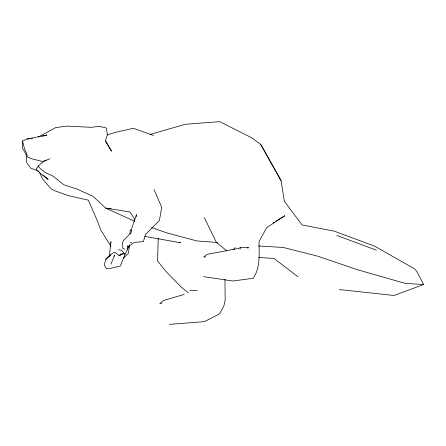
<?xml version="1.0" encoding="UTF-8"?>
<svg xmlns="http://www.w3.org/2000/svg" width="446" height="446" viewBox="0 0 446 446"><rect width="100%" height="100%" fill="white"/><g stroke="black" fill="none" stroke-linecap="round" stroke-linejoin="round"><path stroke-width="0.67" d="M130.059 233.916L130.154 229.762L131.91 230.788M110.837 244.899L110.803 246.164L100.93 230.186L95.829 217.247L88.263 200.159L68.193 195.571L54.596 190.71L50.95 188.725L42.615 178.93L39.293 172.039M110.881 243.003L110.915 241.738L109.404 256.4M158.207 238.119L157.6 260.938L165.427 270.889L181.299 287.135L188.296 292.727M42.348 136.247L46.981 135.004L27.212 139.018L22.512 140.975L22.3 147.838L26.264 154.974L26.71 162.667L30.69 168.109L38.401 171.091M154.121 189.695L161.708 207.306L159.389 220.564L145.513 234.462L143.383 241.604L134.207 242.429L127.495 247.084L127.534 245.813M134.625 220.614L134.67 219.276L129.914 211.945L105.657 208.126L93.041 196.357L76.968 189.043L63.739 184.739L53.174 176.231L44.895 172.357L40.157 168.476L38.183 166.102L43.859 161.078L50.069 158.72M136.208 216.717L136.459 214.643L131.871 228.079L131.035 232.723L123.553 240.422L122.6 242.451L122.761 248.455L124.991 249.247M129.719 244.954L128.281 253.551L123.486 258.005M239.993 249.52L240.372 247.569L248.612 247.775L247.262 247.865M110.976 264.11L114.628 255.067L113.92 256.244M129.251 245.517L124.941 254.694L120.303 266.078L109.56 268.548L106.494 268.631L104.174 265.102L105.897 259.143L110.279 254.733M127.339 249.108L129.206 245.495M38.183 166.102L36.198 169.201L40.608 173.589L48.157 179.431L43.067 174.977M127.495 247.084L127.773 246.666M233.648 249.587L235.204 247.513M107.464 257.916L105.897 259.143L112.097 253.584L114.784 252.196L119.099 255.647L121.145 253.696M108.512 257.097L110.602 255.463M273.002 223L274.184 222.275M275.951 221.188L284.799 215.747L266.675 227.622L259.059 241.537C258.925 253.908 260.72 267.572 253.161 278.287L232.879 281.019L203.61 276.654M38.272 137.05L55.51 127.656L66.705 126.118L91.497 127.316L99.135 126.307L106.321 128.002L107.402 134.653L105.412 140.54L111.483 151.155L105.468 141.254M119.684 255.363L124.049 253.205L124.941 254.694M119.099 255.647L124.049 253.205L121.496 250.251L118.669 249.732M240.372 247.569L238.471 248.428L207.122 254.354L203.683 257.058L205.734 256.885M150.19 134.419L185.307 124.278L219.727 121.641L251.655 137.781L260.771 144.504L281.097 180.669L284.375 201.263L302.076 224.957L334.249 231.145L374.796 246.237L414.897 269.077L416.748 271.385L423.7 284.481L394.019 295.486L339.367 289.554M130.282 242.825L131.603 242.39M107.029 134.893L116.2 132.178L133.393 128.303L153.418 135.445M184.159 294.455L163.615 300.487L159.752 303.642L161.759 303.163M43.859 161.078L46.401 160.621M27.212 139.018L29.837 138.661M31.148 138.483L32.463 138.305M169.413 324.359L204.335 321.666L219.694 313.778L223.864 305.9L225.18 300.03L224.962 279.163M189.829 290.491L197.411 290.563M423.7 284.481L405.386 283.439L357.921 269.88L317.346 256.071L283.232 247.446L258.596 246.014M258.719 257.47L274.017 258.446L297.883 276.704M217.57 242.479L197.015 240.968L167.808 233.18L151.556 227.594M111.205 208.706L105.657 208.126L134.776 221.333M144.905 236.419L180.58 242.752L179.309 242.29M43.401 161.675L31.008 158.603L27.306 156.808L26.492 153.078L24.608 149.17L22.512 140.975M336.802 235.438L376.474 250.212M226.83 250.964L216.316 242.239L204.296 217.609M260.771 144.504L281.097 180.669"/></g></svg>
